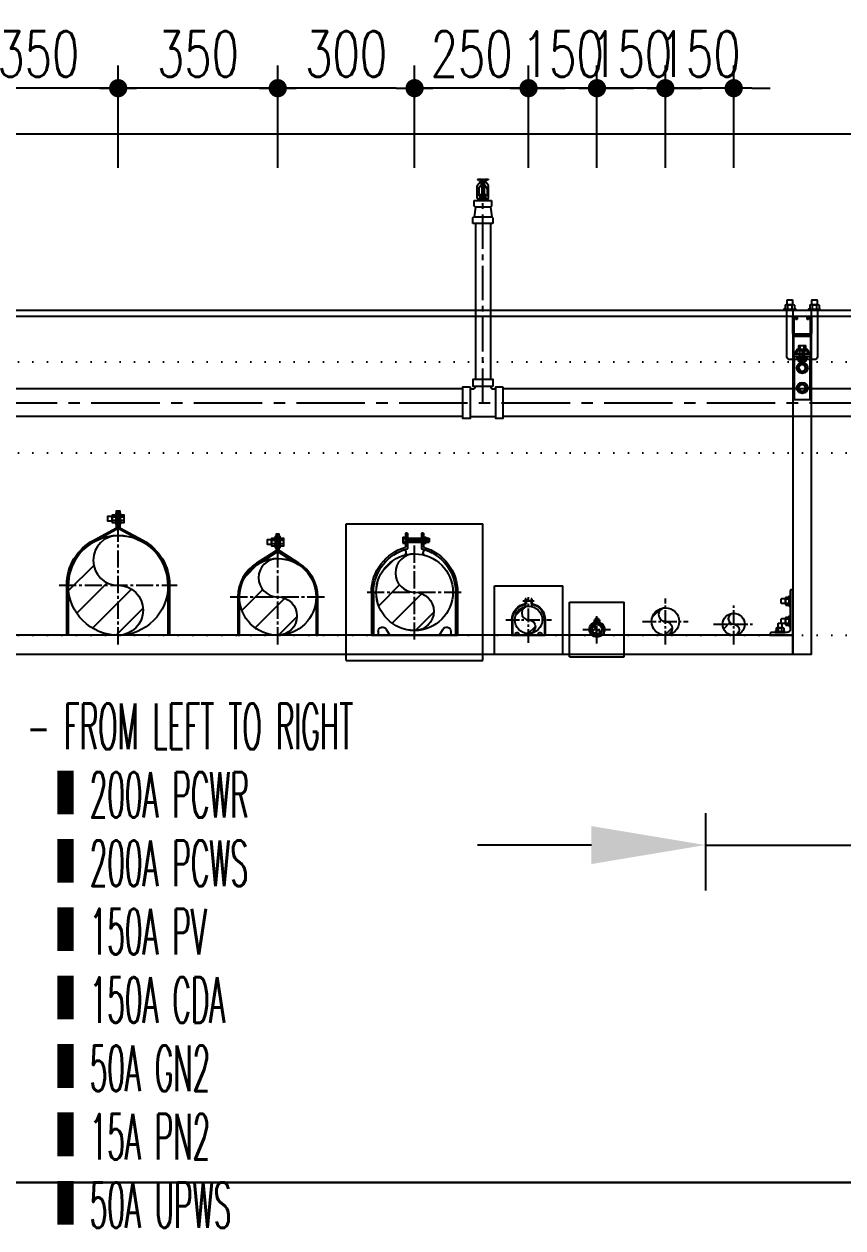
# Model space of a CAD drawing. Header units: millimetres. Extents: x -32710 to 654186, y -254124 to 420220.
# Drawn here: x 236794 to 238589, y 393850 to 396491 of the extents above; entities that cross this region are included whole.
import ezdxf
from ezdxf.enums import TextEntityAlignment as Align

# ---------------------------------------------------------------- set-up
doc = ezdxf.new("R2010")
doc.units = ezdxf.units.MM
doc.header["$LTSCALE"] = 1000
for name, pattern in [('CENTER2', [1.125, 0.75, -0.125, 0.125, -0.125]), ('DOT2', [3.175, 0, -3.175]), ('TPH12-SEC-@E$0$CENTERK5', [6.916, 6.667, -0.083, 0.083, -0.083])]:
    doc.linetypes.add(name, pattern=pattern)
for name, color, linetype in [('0-LEVEL LINE', 4, 'DOT2'), ('BG-CDA', 20, 'Continuous'), ('BG-GN2', 72, 'Continuous'), ('BG-PN2', 34, 'Continuous'), ('Clamp', 2, 'Continuous'), ('FS-EQ', 10, 'Continuous'), ('FS-LINE', 10, 'Continuous'), ('M-DIM', 1, 'Continuous'), ('M-TXT', 3, 'Continuous'), ('MPPIPE', 100, 'Continuous'), ('S-BEAM', 252, 'Continuous'), ('SM-SEC-Cm$0$SUPPORT', 2, 'Continuous'), ('SUPPORT', 2, 'Continuous'), ('TPH12-SEC-@E$0$H-SIN', 252, 'TPH12-SEC-@E$0$CENTERK5'), ('TPH12-SEC-@E$0$KABE1', 252, 'Continuous'), ('TPH12-SEC-@E$0$STEEL3', 252, 'Continuous')]:
    doc.layers.add(name, color=color, linetype=linetype)
doc.styles.add('aa-txt', font='simplex.shx', dxfattribs={"width": 0.7, "bigfont": 'chineset.shx'})
doc.styles.add('ROMAND', font='romand')
doc.dimstyles.new('50-DIM', dxfattribs={"dimscale": 50, "dimtxt": 2, "dimasz": 0.8, "dimexe": 1, "dimexo": 1, "dimgap": 0.5, "dimtad": 1, "dimdec": 0, "dimdsep": 46, "dimtxsty": 'aa-txt', "dimblk": 'DOT', "dimcen": 5, "dimclrd": 256, "dimclre": 256, "dimclrt": 256, "dimadec": 0, "dimazin": 0, "dimtfac": 1, "dimtdec": 0, "dimtix": 1, "dimtmove": 2, "dimatfit": 3, "dimldrblk": 'DOT', "dimfxl": 1, "dimtolj": 1, "dimtzin": 0, "dimarcsym": 0})
doc.dimstyles.new('adim-1500', dxfattribs={"dimscale": 1000, "dimtxt": 0.375, "dimasz": 0.25, "dimexe": 0.1, "dimexo": 0.5, "dimgap": 0.15, "dimtad": 0, "dimdec": 4, "dimtxsty": 'aa-txt', "dimcen": 3.75, "dimclrd": 3, "dimclre": 3, "dimclrt": 256, "dimadec": 0, "dimazin": 0, "dimtfac": 1, "dimtdec": 4, "dimtmove": 0, "dimatfit": 3, "dimfxl": 0.1, "dimarcsym": 0})

# ---------------------------------------------------------------- blocks, each defined once
blk = doc.blocks.new('TPH12-SEC-@E')
at = {"layer": 'TPH12-SEC-@E$0$H-SIN'}
blk.add_line((274800, 393950), (45200, 393950), dxfattribs=at)
at = {"layer": 'TPH12-SEC-@E$0$KABE1'}
blk.add_line((47650, 393950), (272350, 393950), dxfattribs=at)
at = {"layer": 'TPH12-SEC-@E$0$STEEL3'}
for p, q in [((180210, 396250), (272340, 396250)), ((230800, 395850), (239200, 395850))]:
    blk.add_line(p, q, dxfattribs=at)
blk = doc.blocks.new('BG-15A')
for p, q in [((-0.75, 3.26), (0.75, 3.26)), ((-0.36, 3.66), (-0.22, 3.66)), ((-0.36, 3.66), (-0.36, 2.86)), ((-0.22, 3.66), (-0.22, 2.76)), ((0.22, 3.66), (0.36, 3.66)), ((0.22, 3.66), (0.22, 2.76)), ((0.36, 3.66), (0.36, 2.86)), ((-1.51, 1.29), (-1.51, 0)), ((1.51, 0), (-1.51, 0)), ((-1.38, 1.29), (-1.38, 0)), ((-1.09, 0.15), (-1.09, 0)), ((-0.8, 0.22), (-0.62, 0)), ((0.8, 0.22), (0.62, 0)), ((1.09, 0.15), (1.09, 0)), ((1.38, 1.29), (1.38, 0)), ((1.51, 1.29), (1.51, 0))]:
    blk.add_line(p, q)
blk.add_circle((0, 1.29), 1.07)
for centre, start, end in [((-0.33, 2.46), 308.0346, 105.5346), ((0.33, 2.46), 74.4654, 231.9654)]:
    blk.add_arc(centre, 0.165, start, end)
at = {"extrusion": (0, 0, -1)}
for centre, major_axis, start_param, end_param in [((0, 1.29), (-1.07, 1.07), 5.497787, 6.768254), ((-0.49, 2.86), (-0.0931, 0.0931), 2.356194, 3.626662), ((-0.36, 2.76), (-0.0931, 0.0931), 2.356194, 3.690181), ((0.36, 2.76), (0.0931, 0.0931), 2.593005, 3.926991), ((0.49, 2.86), (0.0931, 0.0931), 2.656524, 3.926991), ((0, 1.29), (1.07, 1.07), -0.485069, 0.785398), ((0, 1.29), (-0.978, 0.978), 5.497787, 6.831773), ((-0.94, 0.16), (-0.108, 0.108), 5.447482, 8.185863), ((0, 1.29), (0.978, 0.978), -0.548588, 0.785398), ((0.94, 0.16), (0.108, 0.108), 4.380507, 7.118889)]:
    blk.add_ellipse(centre, major_axis=major_axis, ratio=1, start_param=start_param, end_param=end_param, dxfattribs=at)
blk = doc.blocks.new('S-1500-25A')
for p, q in [((-60, 60), (60, 60)), ((-60, -60), (-60, 60)), ((60, -60), (60, 60)), ((-60, -60), (60, -60))]:
    blk.add_line(p, q)
blk.add_circle((0, 0), 16.7)
blk = doc.blocks.new('S-2500-50A')
for p, q in [((-75, 75), (75, 75)), ((-75, -75), (-75, 75)), ((75, -75), (75, 75)), ((-75, -75), (75, -75))]:
    blk.add_line(p, q)
blk.add_circle((0, 0), 30.2)
blk = doc.blocks.new('DOT')
at = {"color": 0}
blk.add_line((-1, 0), (1, 0), dxfattribs=at)
at = {"color": 3, "const_width": 0.5}
blk.add_lwpolyline([(-0.25, 0, 1), (0.25, 0, 1)], format="xyb", close=True, dxfattribs=at)
blk = doc.blocks.new('*D5')
at = {"layer": 'DEFPOINTS', "color": 0, "transparency": 16777216}
for p in [(237900, 396350), (237900, 396125), (238050, 396125)]:
    blk.add_point(p, dxfattribs=at)
at = {"layer": 'M-DIM', "lineweight": -2, "transparency": 16777216}
for p, q in [((237900, 396175), (237900, 396400)), ((238050, 396175), (238050, 396400)), ((237860, 396350), (237820, 396350)), ((238050, 396350), (237900, 396350)), ((238090, 396350), (238130, 396350))]:
    blk.add_line(p, q, dxfattribs=at)
at = {"layer": 'M-DIM', "lineweight": -2, "transparency": 16777216, "xscale": 40, "yscale": 40, "zscale": 40}
blk.add_blockref('DOT', (237900, 396350), dxfattribs=at)
at = {"layer": 'M-DIM', "lineweight": -2, "transparency": 16777216, "xscale": 40, "yscale": 40, "zscale": 40, "rotation": 180}
blk.add_blockref('DOT', (238050, 396350), dxfattribs=at)
at = {"layer": 'M-DIM', "transparency": 16777216, "insert": (237975, 396425), "char_height": 100, "attachment_point": 5, "style": 'aa-txt'}
blk.add_mtext('\\A1;150', dxfattribs=at)
blk = doc.blocks.new('_Dot')
at = {"color": 0, "linetype": 'ByBlock', "lineweight": -2}
blk.add_line((-0.5, 0), (-1, 0), dxfattribs=at)
at = {"color": 0, "linetype": 'ByBlock', "const_width": 0.5}
blk.add_lwpolyline([(-0.25, 0, 1), (0.25, 0, 1)], format="xyb", close=True, dxfattribs=at)
blk = doc.blocks.new('BG-150A')
for p, q in [((-2.57, 21.51), (-1.97, 21.51)), ((-2.57, 21.51), (-2.57, 20.21)), ((-2.57, 21.19), (-1.97, 21.19)), ((-1.53, 22.43), (-1.97, 22.43)), ((-1.97, 22.43), (-1.97, 19.29)), ((-1.97, 21.51), (-1.97, 20.21)), ((-1.53, 22.43), (-1.53, 18.95)), ((-1.53, 21.31), (1.53, 21.31)), ((1.97, 22.43), (1.53, 22.43)), ((1.53, 22.43), (1.53, 18.95)), ((1.97, 22.43), (1.97, 19.29)), ((1.97, 21.51), (2.57, 21.51)), ((1.97, 21.51), (1.97, 20.21)), ((1.97, 21.19), (2.57, 21.19)), ((2.57, 21.51), (2.57, 20.21)), ((2.57, 21.31), (3.17, 21.31)), ((3.17, 21.31), (3.17, 20.41)), ((-2.57, 20.54), (-1.97, 20.54)), ((-2.57, 20.21), (-1.97, 20.21)), ((-1.53, 20.41), (1.53, 20.41)), ((1.97, 20.54), (2.57, 20.54)), ((1.97, 20.21), (2.57, 20.21)), ((2.57, 20.41), (3.17, 20.41)), ((-9.44, 9.45), (-9.44, 0)), ((-9, 9.45), (-9, 0)), ((9, 9.45), (9, 0)), ((9.44, 9.45), (9.44, 0)), ((-9.44, 0), (9.44, 0)), ((-7.95, 0.89), (-7.95, 0)), ((-6.21, 1.27), (-5.39, 0)), ((6.21, 1.27), (5.39, 0)), ((7.95, 0.89), (7.95, 0))]:
    blk.add_line(p, q)
at = {"color": 1, "linetype": 'CENTER2', "ltscale": 0.01}
blk.add_line((-1.53, 20.86), (3.17, 20.86), dxfattribs=at)
blk.add_circle((0, 9.45), 8.41)
for centre, start, end in [((-2.4, 18.1), 290.2022, 110.2022), ((2.4, 18.1), 69.7978, 249.7978)]:
    blk.add_arc(centre, 0.565, start, end)
at = {"extrusion": (0, 0, -1)}
for centre, major_axis, start_param, end_param in [((0.78, 9.45), (7.23, 7.23), 3.926991, 5.225189), ((0.78, 9.45), (6.92, 6.92), 3.926991, 5.25929), ((-0.78, 9.45), (-6.92, 6.92), 1.023896, 2.356194), ((-0.78, 9.45), (7.23, 7.23), -0.5128, 0.785398), ((-7.04, 0.89), (-0.646, 0.646), 5.497787, 8.208789), ((7.04, 0.89), (0.646, 0.646), 4.357581, 7.068583)]:
    blk.add_ellipse(centre, major_axis=major_axis, ratio=1, start_param=start_param, end_param=end_param, dxfattribs=at)
blk = doc.blocks.new('Clamp-150A')
at = {"color": 252}
blk.add_line((-13715.9, -9100), (-13884.1, -9100), dxfattribs=at)
blk.add_circle((-13800, -9015.9), 84.1, dxfattribs=at)
at = {"layer": 'Clamp'}
blk.add_lwpolyline([(-13800, -8913, 0.258944), (-13796.8, -8918.7), (-13755.5, -8944.5, -0.258944), (-13715.9, -9015.9), (-13715.9, -9100), (-13712.5, -9100), (-13712.5, -9015.9, 0.258944), (-13753.7, -8941.6), (-13795, -8915.8, -0.258944), (-13796.6, -8913), (-13796.6, -8878), (-13803.4, -8878), (-13803.4, -8913, -0.258944), (-13805, -8915.8), (-13846.3, -8941.6, 0.258944), (-13887.5, -9015.9), (-13887.5, -9100), (-13884.1, -9100), (-13884.1, -9015.9, -0.258944), (-13844.5, -8944.5), (-13803.2, -8918.7, 0.258944), (-13800, -8913), (-13800, -8878)], format="xyb", dxfattribs=at)
blk.add_lwpolyline([(-13813.4, -8900.2), (-13813.4, -8890.7), (-13823.4, -8890.7), (-13823.4, -8900.2)], close=True, dxfattribs=at)
at = {"layer": 'Clamp', "ltscale": 0.02}
for points in [[(-13813.4, -8891.5), (-13805.4, -8891.5), (-13805.4, -8887.5), (-13813.4, -8887.5), (-13813.4, -8903.5), (-13805.4, -8903.5), (-13805.4, -8907.5), (-13803.4, -8907.5), (-13803.4, -8883.5), (-13805.4, -8883.5), (-13805.4, -8899.5), (-13813.4, -8899.5), (-13813.4, -8903.5), (-13805.4, -8903.5), (-13805.4, -8899.5)], [(-13786.6, -8899.5), (-13794.6, -8899.5), (-13794.6, -8903.5), (-13786.6, -8903.5), (-13786.6, -8887.5), (-13794.6, -8887.5), (-13794.6, -8883.5), (-13796.6, -8883.5), (-13796.6, -8907.5), (-13794.6, -8907.5), (-13794.6, -8891.5), (-13786.6, -8891.5), (-13786.6, -8887.5), (-13794.6, -8887.5), (-13794.6, -8891.5)]]:
    blk.add_lwpolyline(points, dxfattribs=at)
blk = doc.blocks.new('Clamp-200A')
at = {"color": 252}
blk.add_line((-52090.5, -9100), (-52309.5, -9100), dxfattribs=at)
blk.add_circle((-52200, -8990.5), 109.5, dxfattribs=at)
at = {"layer": 'Clamp'}
blk.add_lwpolyline([(-52200, -8861.9, -0.275393), (-52203.6, -8867.9), (-52252.1, -8894.1, 0.275393), (-52309.5, -8990.5), (-52309.5, -9100), (-52312.9, -9100), (-52312.9, -8990.5, -0.275393), (-52253.7, -8891.1), (-52205.2, -8864.9, 0.275393), (-52203.4, -8861.9), (-52203.4, -8826.9), (-52196.6, -8826.9), (-52196.6, -8861.9, 0.275393), (-52194.8, -8864.9), (-52146.3, -8891.1, -0.275393), (-52087.1, -8990.5), (-52087.1, -9100), (-52090.5, -9100), (-52090.5, -8990.5, 0.275393), (-52147.9, -8894.1), (-52196.4, -8867.9, -0.275393), (-52200, -8861.9), (-52200, -8826.9)], format="xyb", dxfattribs=at)
blk.add_lwpolyline([(-52213.4, -8849.1), (-52213.4, -8839.6), (-52223.4, -8839.6), (-52223.4, -8849.1)], close=True, dxfattribs=at)
at = {"layer": 'Clamp', "ltscale": 0.02}
for points in [[(-52213.4, -8840.4), (-52205.4, -8840.4), (-52205.4, -8836.4), (-52213.4, -8836.4), (-52213.4, -8852.4), (-52205.4, -8852.4), (-52205.4, -8856.4), (-52203.4, -8856.4), (-52203.4, -8832.4), (-52205.4, -8832.4), (-52205.4, -8848.4), (-52213.4, -8848.4), (-52213.4, -8852.4), (-52205.4, -8852.4), (-52205.4, -8848.4)], [(-52186.6, -8848.4), (-52194.6, -8848.4), (-52194.6, -8852.4), (-52186.6, -8852.4), (-52186.6, -8836.4), (-52194.6, -8836.4), (-52194.6, -8832.4), (-52196.6, -8832.4), (-52196.6, -8856.4), (-52194.6, -8856.4), (-52194.6, -8840.4), (-52186.6, -8840.4), (-52186.6, -8836.4), (-52194.6, -8836.4), (-52194.6, -8840.4)]]:
    blk.add_lwpolyline(points, dxfattribs=at)
blk = doc.blocks.new('S-7500-150A')
for p, q in [((-150, 150), (150, 150)), ((-150, -150), (-150, 150)), ((150, -150), (150, 150)), ((-150, -150), (150, -150))]:
    blk.add_line(p, q)
blk.add_circle((0, 0), 84.1)
blk = doc.blocks.new('*D10')
at = {"layer": 'DEFPOINTS', "color": 0, "transparency": 16777216}
for p in [(237650, 396350), (237650, 396125), (237900, 396125)]:
    blk.add_point(p, dxfattribs=at)
at = {"layer": 'M-DIM', "lineweight": -2, "transparency": 16777216}
for p, q in [((237650, 396175), (237650, 396400)), ((237900, 396175), (237900, 396400)), ((237610, 396350), (237570, 396350)), ((237900, 396350), (237650, 396350)), ((237940, 396350), (237980, 396350))]:
    blk.add_line(p, q, dxfattribs=at)
at = {"layer": 'M-DIM', "lineweight": -2, "transparency": 16777216, "xscale": 40, "yscale": 40, "zscale": 40}
blk.add_blockref('DOT', (237650, 396350), dxfattribs=at)
at = {"layer": 'M-DIM', "lineweight": -2, "transparency": 16777216, "xscale": 40, "yscale": 40, "zscale": 40, "rotation": 180}
blk.add_blockref('DOT', (237900, 396350), dxfattribs=at)
at = {"layer": 'M-DIM', "transparency": 16777216, "insert": (237775, 396425), "char_height": 100, "attachment_point": 5, "style": 'aa-txt'}
blk.add_mtext('\\A1;250', dxfattribs=at)
blk = doc.blocks.new('*D11')
at = {"layer": 'DEFPOINTS', "color": 0, "transparency": 16777216}
for p in [(237350, 396350), (237350, 396125), (237650, 396125)]:
    blk.add_point(p, dxfattribs=at)
at = {"layer": 'M-DIM', "lineweight": -2, "transparency": 16777216}
for p, q in [((237350, 396175), (237350, 396400)), ((237650, 396175), (237650, 396400)), ((237610, 396350), (237390, 396350))]:
    blk.add_line(p, q, dxfattribs=at)
at = {"layer": 'M-DIM', "lineweight": -2, "transparency": 16777216, "xscale": 40, "yscale": 40, "zscale": 40, "rotation": 180}
blk.add_blockref('DOT', (237350, 396350), dxfattribs=at)
at = {"layer": 'M-DIM', "lineweight": -2, "transparency": 16777216, "xscale": 40, "yscale": 40, "zscale": 40}
blk.add_blockref('DOT', (237650, 396350), dxfattribs=at)
at = {"layer": 'M-DIM', "transparency": 16777216, "insert": (237500, 396425), "char_height": 100, "attachment_point": 5, "style": 'aa-txt'}
blk.add_mtext('\\A1;300', dxfattribs=at)
blk = doc.blocks.new('*D12')
at = {"layer": 'DEFPOINTS', "color": 0, "transparency": 16777216}
for p in [(237000, 396350), (237000, 396125), (237350, 396125)]:
    blk.add_point(p, dxfattribs=at)
at = {"layer": 'M-DIM', "lineweight": -2, "transparency": 16777216}
for p, q in [((237000, 396175), (237000, 396400)), ((237350, 396175), (237350, 396400)), ((237310, 396350), (237040, 396350))]:
    blk.add_line(p, q, dxfattribs=at)
at = {"layer": 'M-DIM', "lineweight": -2, "transparency": 16777216, "xscale": 40, "yscale": 40, "zscale": 40, "rotation": 180}
blk.add_blockref('DOT', (237000, 396350), dxfattribs=at)
at = {"layer": 'M-DIM', "lineweight": -2, "transparency": 16777216, "xscale": 40, "yscale": 40, "zscale": 40}
blk.add_blockref('DOT', (237350, 396350), dxfattribs=at)
at = {"layer": 'M-DIM', "transparency": 16777216, "insert": (237175, 396425), "char_height": 100, "attachment_point": 5, "style": 'aa-txt'}
blk.add_mtext('\\A1;350', dxfattribs=at)
blk = doc.blocks.new('*D13')
at = {"layer": 'DEFPOINTS', "color": 0, "transparency": 16777216}
for p in [(236650, 396350), (236650, 396125), (237000, 396125)]:
    blk.add_point(p, dxfattribs=at)
at = {"layer": 'M-DIM', "lineweight": -2, "transparency": 16777216}
for p, q in [((236650, 396175), (236650, 396400)), ((237000, 396175), (237000, 396400)), ((236960, 396350), (236690, 396350))]:
    blk.add_line(p, q, dxfattribs=at)
at = {"layer": 'M-DIM', "lineweight": -2, "transparency": 16777216, "xscale": 40, "yscale": 40, "zscale": 40, "rotation": 180}
blk.add_blockref('DOT', (236650, 396350), dxfattribs=at)
at = {"layer": 'M-DIM', "lineweight": -2, "transparency": 16777216, "xscale": 40, "yscale": 40, "zscale": 40}
blk.add_blockref('DOT', (237000, 396350), dxfattribs=at)
at = {"layer": 'M-DIM', "transparency": 16777216, "insert": (236825, 396425), "char_height": 100, "attachment_point": 5, "style": 'aa-txt'}
blk.add_mtext('\\A1;350', dxfattribs=at)
blk = doc.blocks.new('Nut-M10')
for p, q in [((-10.9, 1.5), (-10.9, 0.5)), ((-8.7, 2.8), (-10.6, 2)), ((-10.4, 2), (10.4, 2)), ((-10.4, 0), (10.4, 0)), ((-8.7, 9.2), (-8.7, 2.8)), ((6.5, 10), (-6.5, 10)), ((-4.3, 9.2), (-4.3, 2.8)), ((4.3, 2.8), (4.3, 9.2)), ((8.7, 9.2), (8.7, 2.8)), ((8.7, 2.8), (10.6, 2)), ((10.9, 1.5), (10.9, 0.5))]:
    blk.add_line(p, q)
for centre, radius, start, end in [((-10.4, 1.5), 0.5, 90, 180), ((-10.4, 0.5), 0.5, 180, 270), ((-6.5, 6.7), 3.33, 49.441, 130.559), ((-6.5, 5.3), 3.33, 229.441, 310.559), ((0, -2.1), 12.1, 69.065, 110.935), ((0, 14.1), 12.1, 249.065, 290.935), ((6.5, 6.7), 3.33, 49.441, 130.559), ((6.5, 5.3), 3.33, 229.441, 310.559), ((10.4, 1.5), 0.5, 0, 90), ((10.4, 0.5), 0.5, 270, 0)]:
    blk.add_arc(centre, radius, start, end)
blk = doc.blocks.new('*D48')
at = {"layer": 'DEFPOINTS', "color": 0, "transparency": 16777216}
for p in [(238050, 396350), (238050, 396125), (238200, 396125)]:
    blk.add_point(p, dxfattribs=at)
at = {"layer": 'M-DIM', "lineweight": -2, "transparency": 16777216}
for p, q in [((238050, 396175), (238050, 396400)), ((238200, 396175), (238200, 396400)), ((238010, 396350), (237970, 396350)), ((238200, 396350), (238050, 396350)), ((238240, 396350), (238280, 396350))]:
    blk.add_line(p, q, dxfattribs=at)
at = {"layer": 'M-DIM', "lineweight": -2, "transparency": 16777216, "xscale": 40, "yscale": 40, "zscale": 40}
blk.add_blockref('DOT', (238050, 396350), dxfattribs=at)
at = {"layer": 'M-DIM', "lineweight": -2, "transparency": 16777216, "xscale": 40, "yscale": 40, "zscale": 40, "rotation": 180}
blk.add_blockref('DOT', (238200, 396350), dxfattribs=at)
at = {"layer": 'M-DIM', "transparency": 16777216, "insert": (238125, 396425), "char_height": 100, "attachment_point": 5, "style": 'aa-txt'}
blk.add_mtext('\\A1;150', dxfattribs=at)
blk = doc.blocks.new('*D49')
at = {"layer": 'DEFPOINTS', "color": 0, "transparency": 16777216}
for p in [(238200, 396350), (238200, 396125), (238350, 396125)]:
    blk.add_point(p, dxfattribs=at)
at = {"layer": 'M-DIM', "lineweight": -2, "transparency": 16777216}
for p, q in [((238200, 396175), (238200, 396400)), ((238350, 396175), (238350, 396400)), ((238160, 396350), (238120, 396350)), ((238350, 396350), (238200, 396350)), ((238390, 396350), (238430, 396350))]:
    blk.add_line(p, q, dxfattribs=at)
at = {"layer": 'M-DIM', "lineweight": -2, "transparency": 16777216, "xscale": 40, "yscale": 40, "zscale": 40}
blk.add_blockref('DOT', (238200, 396350), dxfattribs=at)
at = {"layer": 'M-DIM', "lineweight": -2, "transparency": 16777216, "xscale": 40, "yscale": 40, "zscale": 40, "rotation": 180}
blk.add_blockref('DOT', (238350, 396350), dxfattribs=at)
at = {"layer": 'M-DIM', "transparency": 16777216, "insert": (238275, 396425), "char_height": 100, "attachment_point": 5, "style": 'aa-txt'}
blk.add_mtext('\\A1;150', dxfattribs=at)
blk = doc.blocks.new('SP-H-1')
at = {"layer": 'FS-EQ'}
for p, q in [((-1.25, 5.5), (-1.25, 8.29)), ((-1.24, 8.35), (-0.45, 9.3)), ((-1.02, 6.2), (-1.24, 8.25)), ((-1.21, 9.66), (-1.21, 9.57)), ((-1.21, 9.66), (-1.13, 9.66)), ((-1.21, 9.57), (-1.13, 9.57)), ((-1.13, 9.66), (-1.13, 9.57)), ((-1.13, 9.63), (-1.13, 9.57)), ((-0.99, 9.62), (-0.77, 9.61)), ((-0.99, 9.62), (-0.99, 9.53)), ((-0.99, 9.53), (-0.77, 9.52)), ((-0.9, 8.07), (-0.9, 6.2)), ((-0.83, 9.7), (0.83, 9.7)), ((-0.3, 8.55), (-0.79, 7.9)), ((-0.77, 9.61), (-0.77, 9.52)), ((-0.62, 9.61), (-0.35, 9.61)), ((-0.62, 9.61), (-0.62, 9.52)), ((-0.62, 9.52), (-0.35, 9.52)), ((-0.35, 9.61), (-0.35, 9.52)), ((-0.32, 8.6), (0.32, 8.6)), ((-0.3, 8.55), (0.3, 8.55)), ((-0.25, 8.16), (-0.25, 6.4)), ((-0.14, 9.6), (-0.13, 9.66)), ((-0.14, 9.61), (0.14, 9.61)), ((-0.14, 9.61), (-0.14, 9.52)), ((-0.14, 9.52), (0.14, 9.52)), ((0.14, 9.6), (0.13, 9.66)), ((0.14, 9.61), (0.14, 9.52)), ((0.25, 8.16), (0.25, 6.4)), ((0.3, 8.55), (0.79, 7.9)), ((0.35, 9.61), (0.35, 9.52)), ((0.62, 9.61), (0.35, 9.61)), ((0.62, 9.52), (0.35, 9.52)), ((1.24, 8.35), (0.45, 9.3)), ((0.62, 9.61), (0.62, 9.52)), ((0.99, 9.62), (0.77, 9.61)), ((0.77, 9.61), (0.77, 9.52)), ((0.99, 9.53), (0.77, 9.52)), ((0.9, 8.1), (0.9, 6.2)), ((0.99, 9.62), (0.99, 9.53)), ((1.03, 6.2), (1.24, 8.25)), ((1.13, 9.66), (1.13, 9.57)), ((1.22, 9.66), (1.13, 9.66)), ((1.13, 9.63), (1.13, 9.57)), ((1.22, 9.57), (1.13, 9.57)), ((1.22, 9.66), (1.22, 9.57)), ((1.22, 9.6), (1.22, 9.57)), ((1.25, 5.5), (1.25, 8.29)), ((-1.25, 5.5), (1.25, 5.5)), ((-1.02, 6.2), (1.03, 6.2)), ((-0.6, 5.5), (-0.6, 6.4)), ((-0.6, 6.4), (0.6, 6.4)), ((0.6, 5.5), (0.6, 6.4)), ((-1.9, 5.1), (1.9, 5.1))]:
    blk.add_line(p, q, dxfattribs=at)
for centre, radius, start, end in [((-1.11, 8.29), 0.139, 157.0298, 197.1193), ((-0.93, 8.75), 0.955, 84.0829, 107.6622), ((-0.92, 9.1), 0.592, 87.634, 110.8646), ((-0.74, 9.01), 0.681, 107.7143, 125.0736), ((-0.75, 9.26), 0.433, 91.8537, 123.1257), ((-0.83, 9.35), 0.347, 78.6251, 99.8563), ((-0.49, 9.38), 0.315, 104.4487, 153.9759), ((-0.6, 9.46), 0.226, 88.1263, 139.7268), ((-0.46, 9.49), 0.204, 100.0382, 141.9173), ((-0.56, 8.91), 0.784, 84.9677, 92.2638), ((2.27, 9.44), 2.72, 178.7323, 199.1653), ((-0.26, 9.6), 0.0861, 105.0543, 169.5675), ((-0.09, 9.48), 0.262, 131.7568, 170.5499), ((-0.23, 9.53), 0.161, 53.7998, 110.9693), ((-0.21, 9.56), 0.123, 53.4161, 115.819), ((0, 8.12), 0.254, 10.4828, 169.5172), ((-0.03, 8.43), 0.184, 139.0501, 221.9684), ((0.23, 9.53), 0.161, 69.0307, 126.2002), ((0.21, 9.56), 0.123, 64.181, 126.5839), ((0.03, 8.43), 0.184, 318.6569, 40.9499), ((0.09, 9.48), 0.262, 9.4501, 48.2432), ((0.26, 9.6), 0.0861, 10.4325, 74.9457), ((-2.27, 9.44), 2.72, 340.8347, 1.2677), ((0.56, 8.91), 0.784, 87.7362, 95.0323), ((0.46, 9.49), 0.204, 38.0827, 79.9618), ((0.49, 9.38), 0.315, 26.0241, 75.5513), ((0.6, 9.46), 0.226, 40.2732, 91.8737), ((0.83, 9.35), 0.347, 80.1437, 101.3749), ((0.75, 9.26), 0.433, 56.8743, 88.1463), ((0.93, 8.75), 0.955, 72.3378, 95.9171), ((0.92, 9.1), 0.592, 69.1354, 92.366), ((0.74, 9.01), 0.681, 54.9264, 72.2857), ((1.11, 8.29), 0.139, 342.8807, 22.9702), ((-1.24, 5.27), 0.303, 326.9119, 50.7686), ((-0.51, 7.64), 0.388, 136.5249, 182.9908), ((0.51, 7.64), 0.388, 357.0092, 43.4751), ((1.33, 5.25), 0.371, 138.0713, 204.2482)]:
    blk.add_arc(centre, radius, start, end, dxfattribs=at)
at = {"layer": 'FS-LINE'}
for p, q in [((-1.65, 3.6), (-1.95, 1.5)), ((-1.9, 3.85), (-1.9, 5.1)), ((-1.9, 5.1), (1.9, 5.1)), ((-1.9, 3.85), (-1.65, 3.6)), ((1.9, 3.85), (1.65, 3.6)), ((1.65, 3.6), (1.95, 1.5)), ((1.9, 5.1), (1.9, 3.85)), ((-2.2, 1.25), (-1.95, 1.5)), ((-2.2, 0), (-2.2, 1.25)), ((2.2, 0), (-2.2, 0)), ((2.2, 1.25), (1.95, 1.5)), ((2.2, 1.25), (2.2, 0))]:
    blk.add_line(p, q, dxfattribs=at)
for points in [[(1.65, 3.6), (-1.65, 3.6)], [(-1.95, 1.5), (1.95, 1.5)]]:
    blk.add_lwpolyline(points, dxfattribs=at)
at = {"layer": 'FS-EQ', "style": 'ROMAND'}
blk.add_text('V27', height=0.35, rotation=180, dxfattribs=at).set_placement((0.01, 5.84), align=Align.MIDDLE)
blk = doc.blocks.new('FS-Tee-50x50x25')
at = {"layer": 'FS-LINE'}
for p, q in [((-2.79, -2.11), (-2.18, -2.11)), ((2.18, -2.11), (2.79, -2.11)), ((-2.79, -8.15), (2.79, -8.15))]:
    blk.add_line(p, q, dxfattribs=at)
for points in [[(2.15, -1.6), (-2.15, -1.6), (-2.15, 0), (2.15, 0)], [(-2.79, -1.63), (-2.79, -8.63), (-4.39, -8.63), (-4.39, -1.63)], [(4.39, -1.63), (4.39, -8.63), (2.79, -8.63), (2.79, -1.63)]]:
    blk.add_lwpolyline(points, close=True, dxfattribs=at)
for centre, start, end in [((-2.18, -1.6), 270, 0), ((2.18, -1.6), 180, 270)]:
    blk.add_arc(centre, 0.514, start, end, dxfattribs=at)
blk = doc.blocks.new('Nut-M12')
for p, q in [((-13, 1.8), (-13, 0.6)), ((-10.4, 3.3), (-12.6, 2.3)), ((-12.4, 2.4), (12.4, 2.4)), ((-12.4, 0), (12.4, 0)), ((-10.4, 11), (-10.4, 3.3)), ((7.8, 12), (-7.8, 12)), ((-5.2, 11), (-5.2, 3.3)), ((5.2, 3.3), (5.2, 11)), ((10.4, 11), (10.4, 3.3)), ((10.4, 3.3), (12.6, 2.3)), ((13, 1.8), (13, 0.6))]:
    blk.add_line(p, q)
for centre, radius, start, end in [((-12.4, 1.8), 0.6, 90, 180), ((-12.4, 0.6), 0.6, 180, 270), ((-7.8, 8), 4.03, 49.8296, 130.1704), ((-7.8, 6.4), 4.03, 229.8296, 310.1704), ((0, -2.7), 14.7, 69.2784, 110.7216), ((0, 17.1), 14.7, 249.2784, 290.7216), ((7.8, 8), 4.03, 49.8296, 130.1704), ((7.8, 6.4), 4.03, 229.8296, 310.1704), ((12.4, 1.8), 0.6, 0, 90), ((12.4, 0.6), 0.6, 270, 0)]:
    blk.add_arc(centre, radius, start, end)
blk = doc.blocks.new('BG-50A')
for p, q in [((-0.55, 8.01), (-0.71, 8.01)), ((-0.71, 8.01), (-0.71, 6.96)), ((-0.55, 8.01), (-0.55, 6.83)), ((0.71, 8.01), (0.55, 8.01)), ((0.55, 8.01), (0.55, 6.83)), ((0.71, 8.01), (0.71, 6.96)), ((1.25, 7.49), (-1.25, 7.49)), ((-3.65, 3.38), (-3.65, 0)), ((-3.49, 3.38), (-3.49, 0)), ((3.49, 3.38), (3.49, 0)), ((3.65, 3.38), (3.65, 0)), ((-3.65, 0), (3.65, 0)), ((-2.84, 0.32), (-2.84, 0)), ((-2.22, 0.45), (-1.92, 0)), ((2.22, 0.45), (1.92, 0)), ((2.84, 0.32), (2.84, 0))]:
    blk.add_line(p, q)
blk.add_circle((0, 3.38), 3.02)
for centre, start, end in [((-0.89, 6.5), 299.8049, 104.8049), ((0.89, 6.5), 75.1951, 240.1951)]:
    blk.add_arc(centre, 0.243, start, end)
at = {"extrusion": (0, 0, -1)}
for centre, major_axis, start_param, end_param in [((0, 3.38), (-2.58, 2.58), 5.497787, 6.874237), ((0, 3.38), (2.47, 2.47), 3.926991, 5.340441), ((0, 3.38), (2.47, 2.47), -0.628052, 0.785398), ((0, 3.38), (2.58, 2.58), -0.591052, 0.785398), ((-2.51, 0.32), (0.231, 0.231), 3.926991, 6.637993), ((2.51, 0.32), (0.231, 0.231), 4.357581, 7.068583)]:
    blk.add_ellipse(centre, major_axis=major_axis, ratio=1, start_param=start_param, end_param=end_param, dxfattribs=at)
blk = doc.blocks.new('*D122')
at = {"color": 3, "lineweight": -2, "transparency": 16777216}
for p, q in [((238287.8, 394759.5), (238287.8, 394589.8)), ((238679.1, 394759.5), (238679.1, 394589.8)), ((238037.8, 394689.8), (237787.8, 394689.8)), ((238287.8, 394689.8), (238679.1, 394689.8)), ((238929.1, 394689.8), (239179.1, 394689.8))]:
    blk.add_line(p, q, dxfattribs=at)
at = {"color": 3, "transparency": 16777216}
for points in [[(238037.8, 394731.5), (238037.8, 394648.1), (238287.8, 394689.8)], [(238929.1, 394731.5), (238929.1, 394648.1), (238679.1, 394689.8)]]:
    blk.add_solid(points, dxfattribs=at)
at = {"layer": 'DEFPOINTS', "color": 0, "transparency": 16777216}
for p in [(238287.8, 395259.5), (238679.1, 395259.5), (238679.1, 394689.8)]:
    blk.add_point(p, dxfattribs=at)
at = {"transparency": 16777216, "insert": (240197.8, 394689.8), "char_height": 375, "attachment_point": 5, "style": 'aa-txt'}
blk.add_mtext('391,2929', dxfattribs=at)

msp = doc.modelspace()

# ---------------------------------------------------------------- hatches: boundary and pattern name
at = {"layer": 'BG-CDA'}
h = msp.add_hatch(dxfattribs=at)
h.set_pattern_fill('ANSI31', color=1, scale=15, style=0)
h.set_pattern_definition([(45, (199316.25, 331163.75), (-33.67596, 33.67596), [])])
edge = h.paths.add_edge_path()
edge.add_arc((237650, 395244.49053), 84.1375, 90, 270)
edge.add_arc((237650, 395202.42178), 42.06875, 270, 450)
edge.add_arc((237650, 395286.55928), 42.06875, 90, 270, ccw=False)
at = {"layer": 'BG-GN2'}
h = msp.add_hatch(dxfattribs=at)
h.set_pattern_fill('ANSI31', color=1, scale=15, style=0)
h.set_pattern_definition([(45, (202128.326, 331162.356), (-33.67596, 33.67596), [])])
edge = h.paths.add_edge_path()
edge.add_arc((237900, 395183.75775), 30.1625, 90, 270)
edge.add_arc((237900, 395168.6765), 15.08125, 270, 450)
edge.add_arc((237900, 395198.839), 15.08125, 90, 270, ccw=False)
at = {"layer": 'BG-PN2'}
h = msp.add_hatch(dxfattribs=at)
h.set_pattern_fill('ANSI31', color=1, scale=10, style=0)
h.set_pattern_definition([(45, (265614.402, 222643.274), (-22.4506403, 22.4506403), [])])
edge = h.paths.add_edge_path()
edge.add_arc((238050, 395168.24096), 5.334, 90, 270)
edge.add_arc((238050, 395157.57296), 5.334, -90, 90, ccw=False)
edge.add_arc((238050, 395162.90696), 10.668, 90, 270, ccw=False)
at = {"layer": 'MPPIPE'}
h = msp.add_hatch(dxfattribs=at)
h.set_pattern_fill('ANSI31', color=1, scale=15, style=0)
h.set_pattern_definition([(45, (198203.094, 331168.203), (-33.67596, 33.67596), [])])
edge = h.paths.add_edge_path()
edge.add_arc((237000, 395259.5375), 109.5375, 90, 270)
edge.add_arc((237000, 395204.76875), 54.76875, 270, 450)
edge.add_arc((237000, 395314.30625), 54.76875, 90, 270, ccw=False)
h = msp.add_hatch(dxfattribs=at)
h.set_pattern_fill('ANSI31', color=1, scale=15, style=0)
h.set_pattern_definition([(45, (199016.25, 331153.395), (-33.67596, 33.67596), [])])
edge = h.paths.add_edge_path()
edge.add_arc((237350, 395234.1375), 84.1375, 90, 270)
edge.add_arc((237350, 395192.06875), 42.06875, 270, 450)
edge.add_arc((237350, 395276.20625), 42.06875, 90, 270, ccw=False)
h = msp.add_hatch(dxfattribs=at)
h.set_pattern_fill('ANSI31', color=1, scale=15, style=0)
h.set_pattern_definition([(45, (202428.326, 331158.76), (-33.67596, 33.67596), [])])
edge = h.paths.add_edge_path()
edge.add_arc((238200, 395180.1625), 30.1625, 90, 270)
edge.add_arc((238200, 395165.08125), 15.08125, 270, 450)
edge.add_arc((238200, 395195.24375), 15.08125, 90, 270, ccw=False)
h = msp.add_hatch(dxfattribs=at)
h.set_pattern_fill('ANSI31', color=1, scale=15, style=0)
h.set_pattern_definition([(45, (264302.08, 226154.497), (-33.67596, 33.67596), [])])
edge = h.paths.add_edge_path()
edge.add_arc((238350, 395186.195), 12.065, 90, 270)
edge.add_arc((238350, 395162.065), 12.065, -90, 90, ccw=False)
edge.add_arc((238350, 395174.13), 24.13, 90, 270, ccw=False)

# ---------------------------------------------------------------- linework, layer by layer
at = {"layer": '0-LEVEL LINE', "ltscale": 0.01}
for p, q in [((205600, 395750), (272844.5, 395750)), ((205600, 395550), (273010, 395550)), ((205600, 395150), (272800, 395150))]:
    msp.add_line(p, q, dxfattribs=at)
at = {"layer": 'BG-CDA', "color": 1, "linetype": 'CENTER2', "ltscale": 0.05}
for p, q in [((237650, 395140.35303), (237650, 395348.62803)), ((237545.8625, 395244.49053), (237754.1375, 395244.49053))]:
    msp.add_line(p, q, dxfattribs=at)
at = {"layer": 'BG-CDA'}
msp.add_lwpolyline([(237650, 395160.35303, -1), (237650, 395328.62803, 1), (237650, 395244.49053, -1)], format="xyb", close=True, dxfattribs=at)
msp.add_circle((237650, 395244.49053), 84.1375, dxfattribs=at)
at = {"layer": 'BG-GN2', "color": 1, "linetype": 'CENTER2', "ltscale": 0.04}
for p, q in [((237900, 395133.59525), (237900, 395233.92025)), ((237849.8375, 395183.75775), (237950.1625, 395183.75775))]:
    msp.add_line(p, q, dxfattribs=at)
at = {"layer": 'BG-GN2'}
msp.add_lwpolyline([(237900, 395213.92025, 1), (237900, 395183.75775, -1), (237900, 395153.59525, -1)], format="xyb", close=True, dxfattribs=at)
msp.add_circle((237900, 395183.75775), 30.1625, dxfattribs=at)
at = {"layer": 'BG-PN2', "color": 1, "linetype": 'CENTER2', "ltscale": 0.02}
for p, q in [((238050, 395132.23896), (238050, 395193.57496)), ((238019.332, 395162.90696), (238080.668, 395162.90696))]:
    msp.add_line(p, q, dxfattribs=at)
at = {"layer": 'BG-PN2'}
msp.add_lwpolyline([(238050, 395173.57496, 1), (238050, 395162.90696, -1), (238050, 395152.23896, -1)], format="xyb", close=True, dxfattribs=at)
msp.add_circle((238050, 395162.90696), 10.668, dxfattribs=at)
at = {"layer": 'FS-LINE', "color": 1, "linetype": 'CENTER2', "ltscale": 0.1}
msp.add_line((237800, 395660.1625), (237800, 396150), dxfattribs=at)
at = {"layer": 'FS-LINE'}
for p, q in [((237783.2995, 396053), (237783.2995, 395711.4625)), ((237816.7005, 396053), (237816.7005, 395711.4625)), ((237756.1, 395690.325), (235043.9, 395690.325)), ((240556.1, 395690.325), (237843.9, 395690.325)), ((237756.1, 395630), (235043.9, 395630)), ((240556.1, 395630), (237843.9, 395630))]:
    msp.add_line(p, q, dxfattribs=at)
at = {"layer": 'FS-LINE', "color": 1, "linetype": 'CENTER2', "ltscale": 0.2}
msp.add_line((230416, 395660.1625), (254600, 395660.1625), dxfattribs=at)
at = {"layer": 'MPPIPE', "color": 1, "linetype": 'CENTER2', "ltscale": 0.05}
for p, q in [((237000, 395130), (237000, 395389.075)), ((237350, 395130), (237350, 395338.275)), ((236870.4625, 395259.5375), (237129.5375, 395259.5375)), ((237245.8625, 395234.1375), (237454.1375, 395234.1375))]:
    msp.add_line(p, q, dxfattribs=at)
at = {"layer": 'MPPIPE', "color": 1, "linetype": 'CENTER2', "ltscale": 0.04}
for p, q in [((238200, 395130), (238200, 395230.325)), ((238350, 395130), (238350, 395218.26)), ((238149.8375, 395180.1625), (238250.1625, 395180.1625)), ((238305.87, 395174.13), (238394.13, 395174.13))]:
    msp.add_line(p, q, dxfattribs=at)
at = {"layer": 'MPPIPE'}
for points in [[(237000, 395150, -1), (237000, 395369.075, 1), (237000, 395259.5375, -1)], [(237350, 395150, -1), (237350, 395318.275, 1), (237350, 395234.1375, -1)], [(238200, 395210.325, 1), (238200, 395180.1625, -1), (238200, 395150, -1)], [(238350, 395198.26, 1), (238350, 395174.13, -1), (238350, 395150, -1)]]:
    msp.add_lwpolyline(points, format="xyb", close=True, dxfattribs=at)
for centre, radius in [((237000, 395259.5375), 109.5375), ((237350, 395234.1375), 84.1375), ((238200, 395180.1625), 30.1625), ((238350, 395174.13), 24.13)]:
    msp.add_circle(centre, radius, dxfattribs=at)
at = {"layer": 'S-BEAM'}
msp.add_line((236500, 395863), (239100, 395863), dxfattribs=at)
at = {"layer": 'SM-SEC-Cm$0$SUPPORT'}
msp.add_lwpolyline([(238495.2375, 395774.59327), (238504.7625, 395774.59327), (238504.7625, 395744.95), (238495.2375, 395744.95)], close=True, dxfattribs=at)
at = {"layer": 'SUPPORT', "linetype": 'CENTER2', "ltscale": 0.05}
msp.add_line((238500, 395774.59327), (238500, 395744.95), dxfattribs=at)
at = {"layer": 'SUPPORT'}
for points in [[(238467.6625, 395885), (238466.6625, 395884), (238466.6625, 395875), (238479.3625, 395875), (238479.3625, 395884), (238478.3625, 395885)], [(238521.6375, 395885), (238520.6375, 395884), (238520.6375, 395875), (238533.3375, 395875), (238533.3375, 395884), (238532.3375, 395885)], [(238479.3625, 395767.45), (238479.3625, 395108.725), (238520.6375, 395108.725), (238520.6375, 395767.45)], [(238508.191, 395736.45), (238504.191, 395743.3782), (238496.191, 395743.3782), (238492.191, 395736.45), (238496.191, 395729.5218), (238504.191, 395729.5218)], [(238508.191, 395692.45), (238504.191, 395699.3782), (238496.191, 395699.3782), (238492.191, 395692.45), (238496.191, 395685.5218), (238504.191, 395685.5218)], [(238453.3625, 395221.2375), (238454.3625, 395220.2375), (238463.3625, 395220.2375), (238463.3625, 395229.7625), (238454.3625, 395229.7625), (238453.3625, 395228.7625)], [(238447.6, 395176), (238446.6, 395175), (238446.6, 395166), (238456.125, 395166), (238456.125, 395175), (238455.125, 395176)], [(238453.3625, 395177.2375), (238454.3625, 395176.2375), (238463.3625, 395176.2375), (238463.3625, 395185.7625), (238454.3625, 395185.7625), (238453.3625, 395184.7625)], [(236420.6375, 395108.725), (238479.3625, 395108.725), (238479.3625, 395150), (236420.6375, 395150)]]:
    msp.add_lwpolyline(points, close=True, dxfattribs=at)
for points in [[(238520.6375, 395767.45), (238520.6375, 395863), (238533.3375, 395863), (238533.3375, 395760.75, -0.4142135624), (238527.3375, 395754.75), (238472.6625, 395754.75, -0.4142135624), (238466.6625, 395760.75), (238466.6625, 395863), (238479.3625, 395863), (238479.3625, 395767.45)], [(238515.9705, 395811.392, 0.4142135624), (238517.9705, 395813.392), (238517.9705, 395845.333, 0.4142135624), (238515.9705, 395847.333), (238515.7795, 395847.333, 0.4142135624), (238513.7795, 395845.333), (238513.7795, 395843.85625, -0.4142135624), (238512.7795, 395842.85625), (238512.1125, 395842.85625, -0.4142135624), (238511.1125, 395843.85625), (238511.1125, 395845.333, -0.4142135624), (238515.7795, 395850), (238515.9705, 395850, -0.4142135624), (238520.6375, 395845.333), (238520.6375, 395813.392, -0.4142135624), (238515.9705, 395808.725), (238484.0295, 395808.725, -0.4142135624), (238479.3625, 395813.392), (238479.3625, 395845.333, -0.4142135624), (238484.0295, 395850), (238484.2205, 395850, -0.4142135624), (238488.8875, 395845.333), (238488.8875, 395843.85625, -0.4142135624), (238487.8875, 395842.85625), (238487.2205, 395842.85625, -0.4142135624), (238486.2205, 395843.85625), (238486.2205, 395845.333, 0.4142135624), (238484.2205, 395847.333), (238484.0295, 395847.333, 0.4142135624), (238482.0295, 395845.333), (238482.0295, 395813.392, 0.4142135624), (238484.0295, 395811.392)], [(238515.9705, 395806.058, -0.4142135624), (238517.9705, 395804.058), (238517.9705, 395772.117, -0.4142135624), (238515.9705, 395770.117), (238515.7795, 395770.117, -0.4142135624), (238513.7795, 395772.117), (238513.7795, 395773.59375, 0.4142135624), (238512.7795, 395774.59375), (238512.1125, 395774.59375, 0.4142135624), (238511.1125, 395773.59375), (238511.1125, 395772.117, 0.4142135624), (238515.7795, 395767.45), (238515.9705, 395767.45, 0.4142135624), (238520.6375, 395772.117), (238520.6375, 395804.058, 0.4142135624), (238515.9705, 395808.725), (238484.0295, 395808.725, 0.4142135624), (238479.3625, 395804.058), (238479.3625, 395772.117, 0.4142135624), (238484.0295, 395767.45), (238484.2205, 395767.45, 0.4142135624), (238488.8875, 395772.117), (238488.8875, 395773.59375, 0.4142135624), (238487.8875, 395774.59375), (238487.2205, 395774.59375, 0.4142135624), (238486.2205, 395773.59375), (238486.2205, 395772.117, -0.4142135624), (238484.2205, 395770.117), (238484.0295, 395770.117, -0.4142135624), (238482.0295, 395772.117), (238482.0295, 395804.058, -0.4142135624), (238484.0295, 395806.058)], [(238476.3625, 395250, 0.4142135624), (238473.3625, 395247), (238473.3625, 395162, -0.4142135624), (238467.3625, 395156), (238432.3625, 395156, 0.4142135624), (238429.3625, 395153), (238429.3625, 395150), (238479.3625, 395150), (238479.3625, 395250)]]:
    msp.add_lwpolyline(points, format="xyb", close=True, dxfattribs=at)
at = {"layer": 'SUPPORT', "ltscale": 0.02}
for points in [[(238504, 395784.59327), (238504, 395776.59327), (238508, 395776.59327), (238508, 395784.59327), (238492, 395784.59327), (238492, 395776.59327), (238488, 395776.59327), (238488, 395774.59327), (238512, 395774.59327), (238512, 395776.59327), (238496, 395776.59327), (238496, 395784.59327), (238492, 395784.59327), (238492, 395776.59327), (238496, 395776.59327)], [(238504, 395751.45), (238504, 395759.45), (238508, 395759.45), (238508, 395751.45), (238492, 395751.45), (238492, 395759.45), (238488, 395759.45), (238488, 395761.45), (238512, 395761.45), (238512, 395759.45), (238496, 395759.45), (238496, 395751.45), (238492, 395751.45), (238492, 395759.45), (238496, 395759.45)]]:
    msp.add_lwpolyline(points, dxfattribs=at)
at = {"layer": 'SUPPORT'}
msp.add_lwpolyline([(238482.691, 395761.45), (238482.691, 395767.45), (238517.691, 395767.45), (238517.691, 395761.45), (238482.691, 395761.45), (238482.691, 395667.45), (238517.691, 395667.45), (238517.691, 395761.45)], dxfattribs=at)
for centre, radius in [((238500.191, 395736.45), 12), ((238500.191, 395736.45), 8), ((238500.191, 395692.45), 12), ((238500.191, 395692.45), 8)]:
    msp.add_circle(centre, radius, dxfattribs=at)

# ---------------------------------------------------------------- block references
for name, p in [('TPH12-SEC-@E', (0, 0)), ('S-7500-150A', (237650, 395244.49053)), ('S-2500-50A', (237900, 395183.75775)), ('S-1500-25A', (238050, 395162.90696))]:
    msp.add_blockref(name, p)
at = {"layer": 'BG-CDA', "xscale": 10, "yscale": 10, "zscale": 10}
msp.add_blockref('BG-150A', (237650, 395150), dxfattribs=at)
at = {"layer": 'BG-GN2', "xscale": 10, "yscale": 10, "zscale": 10}
msp.add_blockref('BG-50A', (237900, 395150), dxfattribs=at)
at = {"layer": 'BG-PN2', "xscale": 10, "yscale": 10, "zscale": 10}
msp.add_blockref('BG-15A', (238050, 395150), dxfattribs=at)
at = {"layer": 'FS-LINE', "xscale": 10, "yscale": 10, "zscale": 10}
for name, p in [('SP-H-1', (237800, 396053)), ('FS-Tee-50x50x25', (237800, 395711.4625))]:
    msp.add_blockref(name, p, dxfattribs=at)
at = {"layer": 'MPPIPE'}
for name, p in [('Clamp-200A', (289200, 404250)), ('Clamp-150A', (251149.99999, 404250))]:
    msp.add_blockref(name, p, dxfattribs=at)
at = {"layer": 'SUPPORT'}
for name, p in [('Nut-M12', (238473.0125, 395863)), ('Nut-M12', (238526.9875, 395863)), ('Nut-M10', (238451.3625, 395156))]:
    msp.add_blockref(name, p, dxfattribs=at)
at = {"layer": 'SUPPORT', "rotation": 89.99999999999999}
for p in [(238473.3625, 395225), (238473.3625, 395181)]:
    msp.add_blockref('Nut-M10', p, dxfattribs=at)

# ---------------------------------------------------------------- texts
at = {"layer": 'M-TXT', "style": 'aa-txt', "width": 0.45}
for s, p in [('- FROM LEFT TO RIGHT', (236800, 394950)), ('  ■ 200A PCWR', (236800, 394800)), ('  ■ 200A PCWS', (236800, 394650)), ('  ■ 150A PV', (236800, 394500)), ('  ■ 150A CDA', (236800, 394350)), ('  ■ 50A GN2', (236800, 394200)), ('  ■ 15A PN2', (236800, 394050)), ('  ■ 50A UPWS', (236800, 393900))]:
    msp.add_text(s, height=100, dxfattribs=at).set_placement(p, align=Align.MIDDLE_LEFT)

# ---------------------------------------------------------------- dimensions: what is measured, and where the dimension line sits
dim = msp.add_linear_dim(base=(238679.0583, 394689.80147), p1=(238287.76539, 395259.5375), p2=(238679.0583, 395259.5375), dimstyle='adim-1500')
dim.commit()
dim.dimension.update_dxf_attribs({"geometry": '*D122', "text_midpoint": (240197.8083, 394689.80147)})
at = {"layer": 'M-DIM'}
for base, p1, p2, picture, middle in [((236650, 396350), (237000, 396125), (236650, 396125), '*D13', (236825, 396425)), ((237000, 396350), (237350, 396125), (237000, 396125), '*D12', (237175, 396425)), ((237350, 396350), (237650, 396125), (237350, 396125), '*D11', (237500, 396425)), ((237650, 396350), (237900, 396125), (237650, 396125), '*D10', (237775, 396425)), ((237900, 396350), (238050, 396125), (237900, 396125), '*D5', (237975, 396425)), ((238050, 396350), (238200, 396125), (238050, 396125), '*D48', (238125, 396425)), ((238200, 396350), (238350, 396125), (238200, 396125), '*D49', (238275, 396425))]:
    dim = msp.add_linear_dim(base=base, p1=p1, p2=p2, dimstyle='50-DIM', dxfattribs=at)
    dim.commit()
    dim.dimension.update_dxf_attribs({"geometry": picture, "text_midpoint": middle})

doc.saveas('drawing.dxf')
